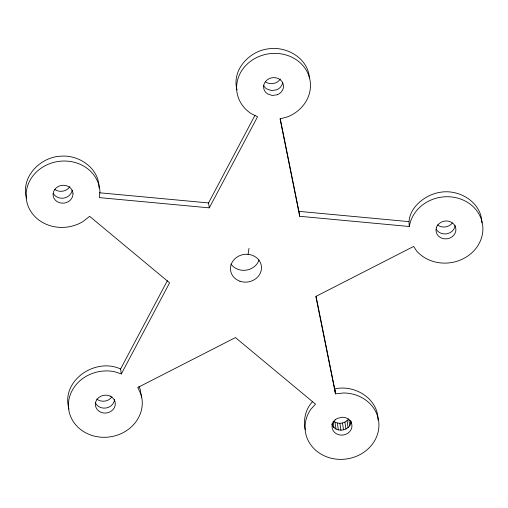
<?xml version="1.0" encoding="UTF-8"?>
<svg xmlns="http://www.w3.org/2000/svg" width="508" height="508" viewBox="0 0 508 508"><rect width="100%" height="100%" fill="white"/><g stroke="black" fill="none" stroke-linecap="round" stroke-linejoin="round"><path stroke-width="0.76" d="M309.442 77.978C308.045 58.242 286.652 45.866 268.173 48.87C249.104 51.143 231.458 70.25 237.039 89.922M481.838 222.904C481.775 202.463 459.499 189.04 440.576 192.227C424.682 194.481 406.444 209.055 409.346 226.511L299.688 216.287L280.054 118.853L287.503 116.872A37.027 33.109 -8.6 0 0 304.806 67.958A37.027 33.109 -8.6 0 0 248.73 62.725A37.027 33.109 -8.6 0 0 250.901 113.462L257.556 116.757L209.296 207.861L99.384 197.612L99.936 191.459A37.027 33.109 -8.6 0 0 54.807 162.122A37.027 33.109 -8.6 0 0 29 208.134A37.027 33.109 -8.6 0 0 83.096 221.494L89.611 216.319L169.589 282.823L121.323 373.945L114.541 371.697A37.027 33.109 -8.6 0 0 68.51 402.654A37.027 33.109 -8.6 0 0 108.941 437.026A37.027 33.109 -8.6 0 0 140.926 394.138L137.751 387.534L235.445 337.579L315.5 404.146L310.858 409.245A37.027 33.109 -8.6 0 0 327.825 457.238A37.027 33.109 -8.6 0 0 378.054 432.314A37.027 33.109 -8.6 0 0 343.643 392.976L335.477 393.852L315.849 296.456L413.658 246.437L416.522 250.863A37.027 33.109 -8.6 0 0 475.139 249.39A37.027 33.109 -8.6 0 0 460.261 198.907A37.027 33.109 -8.6 0 0 409.346 226.511M72.123 190.221C71.799 192.843 70.034 195.072 67.901 196.545A9.995 8.941 -8.6 0 1 53.2 193.243M99.054 188.081C99.358 168.37 79 154.413 60.446 156.223C40.037 157.162 20.39 177.292 26.664 198.228M248.082 254.33L248.984 248.387M331.845 424.313C335.115 433.603 350.895 431.082 351.219 421.24M121.323 373.945L120.58 369.03L167.361 280.708M209.296 207.861L208.553 202.94L254.959 115.341M280.302 78.994C277.368 83.826 270.3 85.077 265.646 82.029M69.875 186.55C66.853 191.586 59.417 192.83 54.737 189.395M111.912 396.843C108.642 401.707 101.168 402.66 96.653 398.977M333.445 421.075C337.947 424.834 345.389 423.634 348.685 418.84M312.693 401.498C305.613 408.762 303.149 419.665 305.175 429.482M452.355 222.993C448.951 227.4 441.858 228.486 437.509 224.892M99.428 192.767L208.553 202.94M280.245 118.574L298.945 211.372L408.603 221.596M120.58 369.03C95.574 357.105 60.369 380.702 69.018 409.169M436.181 229.089L437.585 231.013A9.995 8.941 -8.6 0 0 448.24 233.451A9.995 8.941 -8.6 0 0 455.143 225.457M138.913 386.575L140.183 389.217L141.542 397.751M316.039 296.177L335.318 391.992M350.336 420.503L350.799 423.564M348.805 419.608L349.726 425.723M347.04 420.7L348.082 427.584M344.926 422.129L345.967 429.012M342.487 423.024L343.529 429.914M335.477 393.852L334.734 388.938C354.476 384.251 378.308 398.539 378.003 420.072M339.896 423.335L340.938 430.219M337.325 423.037L338.366 429.92M334.956 422.142L335.998 429.025M333.051 421.488L333.978 427.609M332.111 423.456L332.461 425.755M298.945 211.372L299.688 216.287M282.683 82.575A9.995 8.941 -8.6 0 1 276.568 89.833L271.45 90.57L266.687 88.913A9.995 8.941 -8.6 0 1 263.569 85.312M114.554 399.485A9.995 8.941 -8.6 0 1 106.108 408A9.995 8.941 -8.6 0 1 95.301 402.704M259.042 259.982A15.551 13.906 -8.6 0 1 246.132 270.167A15.551 13.906 -8.6 0 1 230.918 264.014M72.987 193.269C73.19 196.571 71.368 199.676 68.65 201.466A9.995 8.941 -8.6 0 1 53.943 198.164A9.995 8.941 -8.6 0 1 60.592 185.611A9.995 8.941 -8.6 0 1 72.987 193.269M436.562 227.171C435.42 230.156 436.131 233.617 438.328 235.934A9.995 8.941 -8.6 0 0 453.612 235.433A9.995 8.941 -8.6 0 0 450.907 222.002A9.995 8.941 -8.6 0 0 436.562 227.171M335.166 419.849L333.515 421.704A9.995 8.941 -8.6 0 0 338.29 434.607A9.995 8.941 -8.6 0 0 351.758 427.717A9.995 8.941 -8.6 0 0 342.309 417.214L337.28 418.421L335.166 419.849M277.317 94.755L272.193 95.485L267.43 93.828A9.995 8.941 -8.6 0 1 266.846 80.131A9.995 8.941 -8.6 0 1 281.984 81.547A9.995 8.941 -8.6 0 1 277.317 94.755M110.147 396.113L107.721 395.338A9.995 8.941 -8.6 0 0 95.39 403.816A9.995 8.941 -8.6 0 0 106.42 412.985A9.995 8.941 -8.6 0 0 114.922 401.326L113.875 399.212L112.249 397.44L110.147 396.113M239.96 281.229A15.551 13.906 -8.6 0 0 261.366 265.995A15.551 13.906 -8.6 0 0 236.595 257.378A15.551 13.906 -8.6 0 0 239.96 281.229"/></g></svg>
